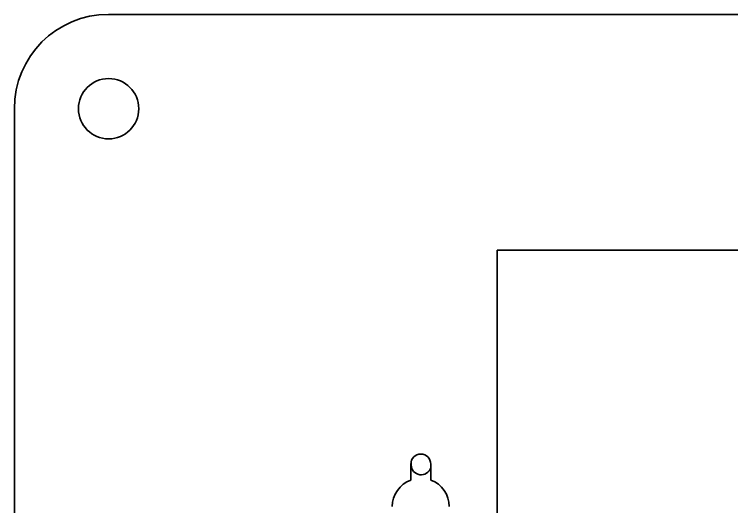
# Model space of a CAD drawing. Extents: x 321 to 857, y 218 to 648.
# Drawn here: x 392.41 to 430.45, y 338.75 to 364.84 of the extents above; entities that cross this region are included whole.
import ezdxf

# ---------------------------------------------------------------- set-up
doc = ezdxf.new("R2010")
doc.units = 0

msp = doc.modelspace()

# ---------------------------------------------------------------- linework, layer by layer
at = {"color": 7, "lineweight": 35}
for p, q in [((453.792, 364.839), (397.412, 364.839)), ((392.412, 359.839), (392.412, 294.079)), ((392.412, 359.839), (392.412, 294.079)), ((418.026, 352.349), (418.026, 301.585)), ((445.142, 352.349), (418.026, 352.349))]:
    msp.add_line(p, q, dxfattribs=at)
at = {"color": 7, "lineweight": 35, "ltscale": 0.021223}
for p, q in [((413.438, 341.008), (413.438, 340.159)), ((414.496, 340.159), (414.496, 341.008))]:
    msp.add_line(p, q, dxfattribs=at)
at = {"color": 7, "lineweight": 35, "ltscale": 0.005018}
msp.add_line((413.461, 341.163), (413.461, 340.962), dxfattribs=at)
at = {"color": 7, "lineweight": 35}
msp.add_circle((397.412, 359.839), 1.6, dxfattribs=at)
for centre, radius, start, end in [((397.412, 359.839), 5, 90, 180), ((397.412, 359.839), 5, 90, 180), ((413.967, 341.007), 0.529, 0.0134, 179.9634), ((413.99, 340.962), 0.529, 179.9978, 342.8976), ((413.963, 338.745), 1.507, 110.3883, 179.8822), ((413.971, 338.745), 1.507, 0.1163, 69.611)]:
    msp.add_arc(centre, radius, start, end, dxfattribs=at)

doc.saveas('drawing.dxf')
